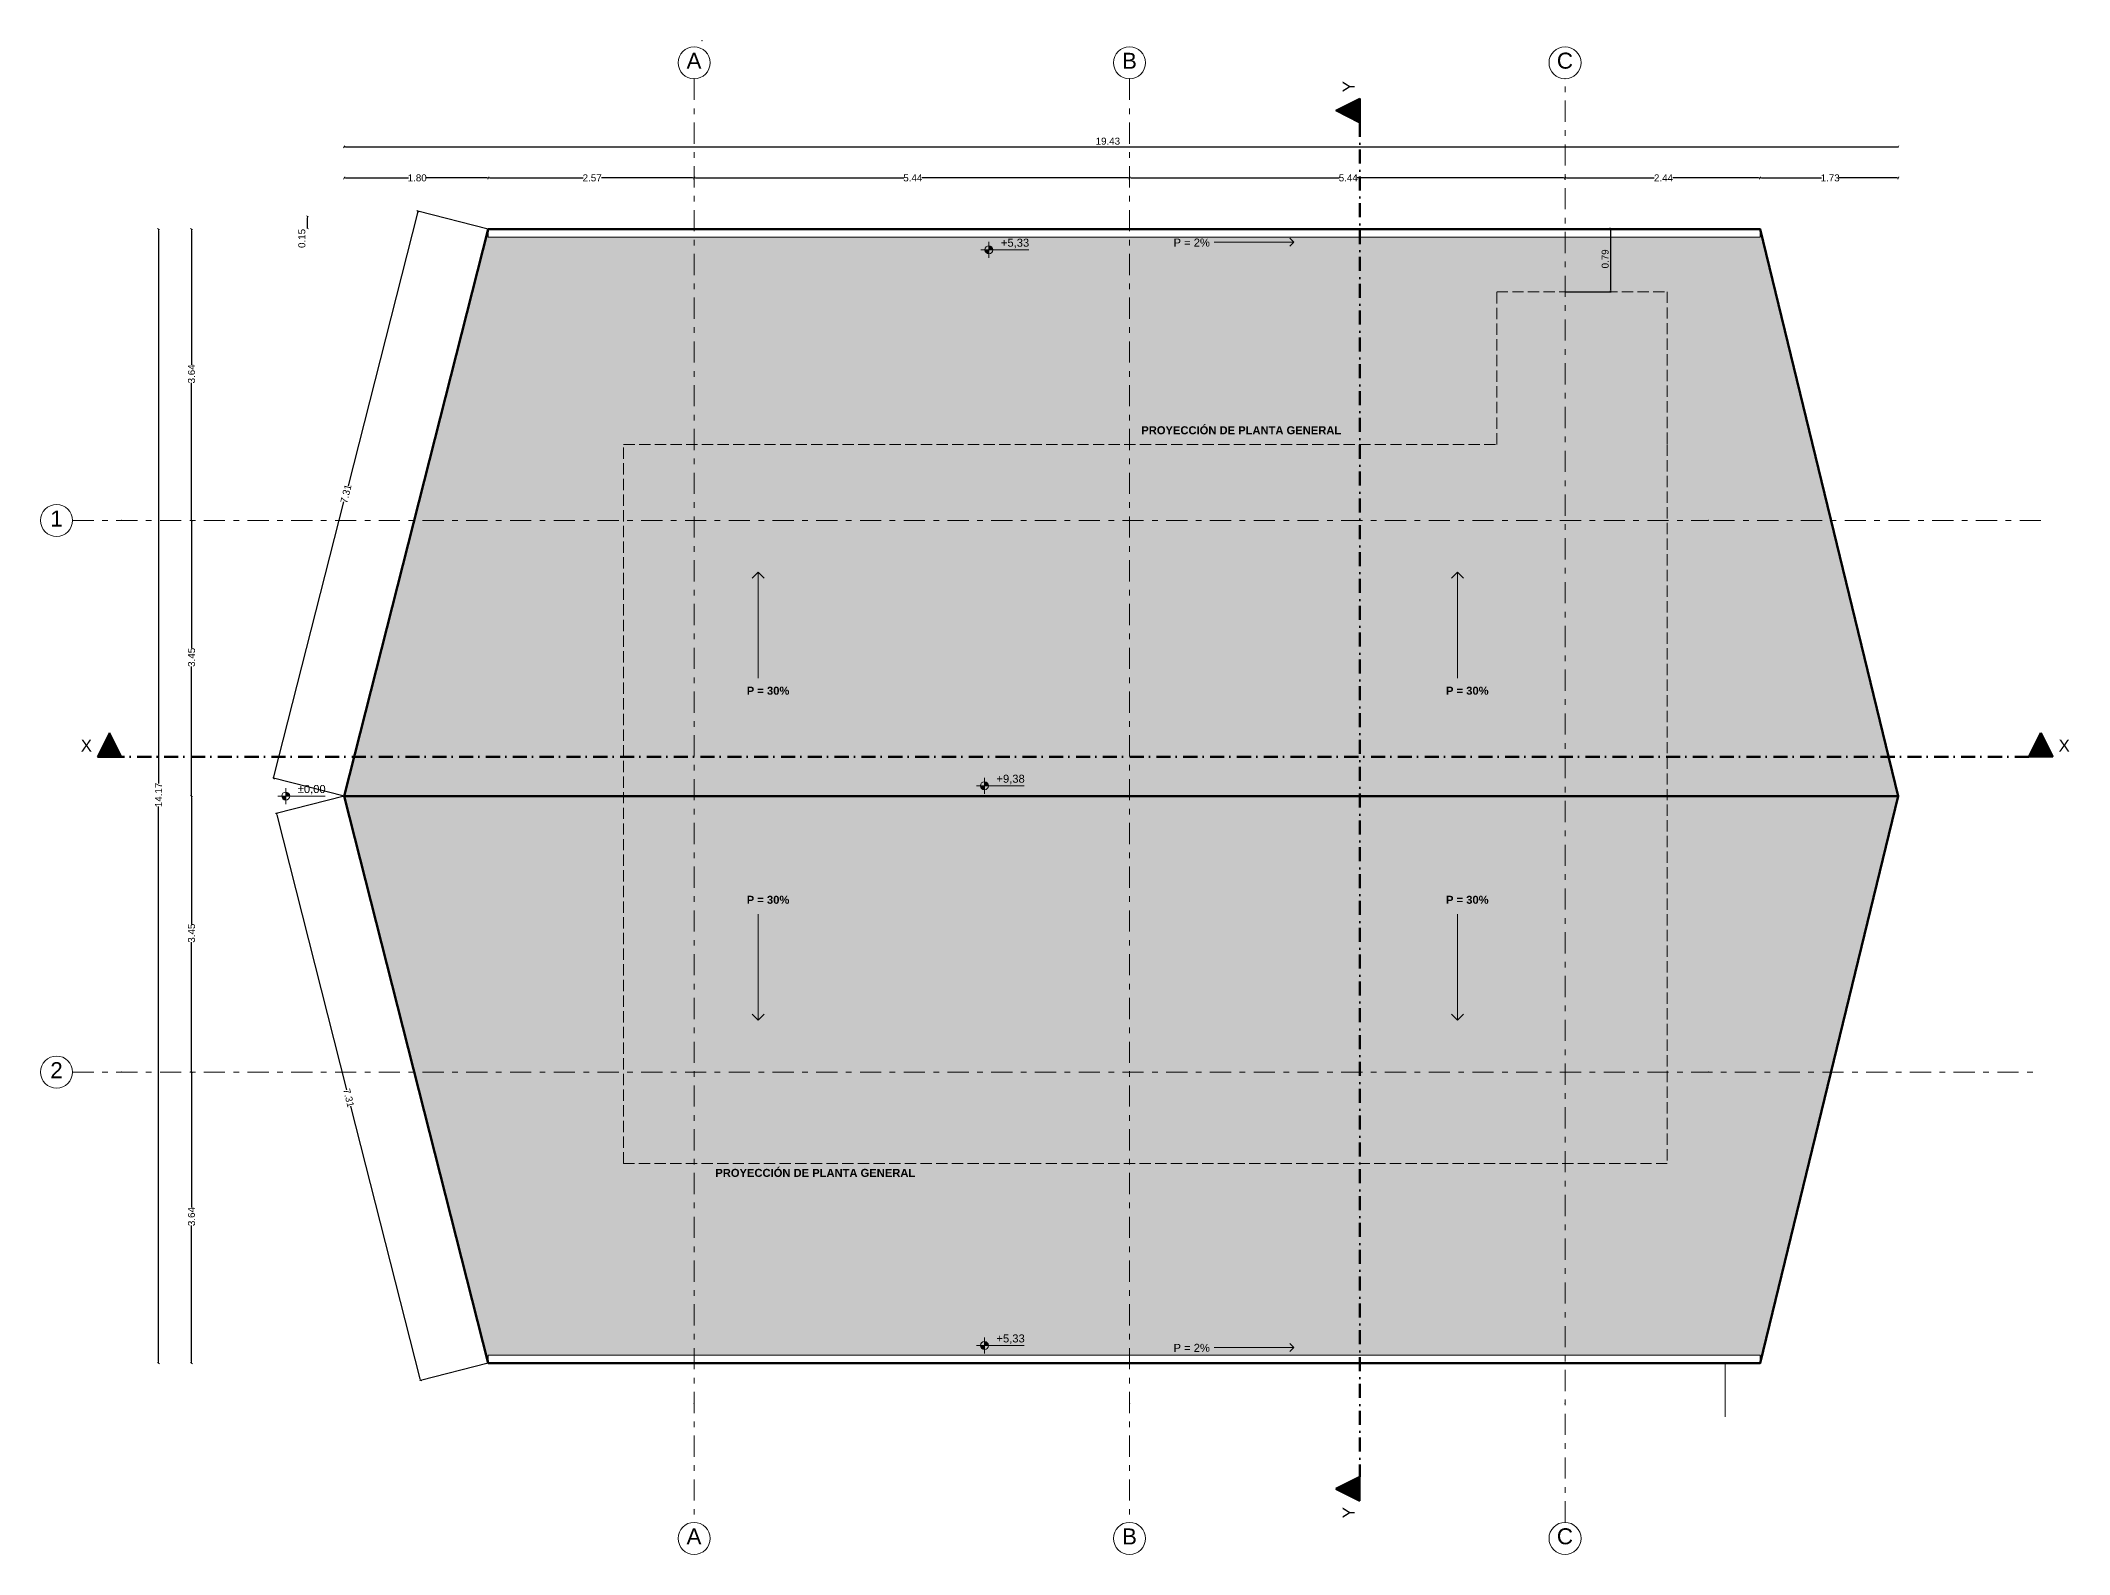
# Model space of a CAD drawing. Header units: millimetres. Extents: x -71878 to 121433, y -67383 to 83273.
# Drawn here: x -63644 to -38284, y -13074 to 5838 of the extents above; entities that cross this region are included whole.
import ezdxf

# ---------------------------------------------------------------- set-up
doc = ezdxf.new("R2010")
doc.units = ezdxf.units.MM
doc.header["$MEASUREMENT"] = 0
doc.set_wipeout_variables(frame=1)
for name, pattern in [('Dot & Dashed', [335.138881, 176.388884, -88.194442, 0, -70.555556]), ('Double Dashed', [546.805537, 264.583325, -105.833328, 70.555556, -105.833328]), ('Hidden Line', [195.611112, 141.111112, -54.5]), ('Wipeout_Contour', [1000, 0, -1000])]:
    doc.linetypes.add(name, pattern=pattern)
for name, color, linetype, lineweight in [('ACOTACIONES', 7, 'Continuous', 9), ('ACOTACIONES_Pluma_Nº__1', 7, 'Continuous', 0), ('ACOTACIONES_Pluma_Nº__21', 7, 'Continuous', 5), ('CORTES_Pluma_Nº__1', 7, 'Continuous', 0), ('CORTES_Pluma_Nº__101', 7, 'Continuous', 40), ('CORTES_Pluma_Nº__121', 7, 'Continuous', 50), ('EJES_Pluma_Nº__21', 7, 'Continuous', 5), ('Muros_Pluma_Nº__1', 7, 'Continuous', 0), ('Muros_Pluma_Nº__101', 7, 'Continuous', 40), ('SANITARIAS_Pluma_Nº__121', 7, 'Continuous', 50), ('SANITARIAS_Pluma_Nº__141', 7, 'Continuous', 60), ('Vigas_Pluma_Nº__1', 7, 'Continuous', 0), ('Vigas_Pluma_Nº__21', 7, 'Continuous', 5), ('Vigas_Pluma_Nº__61', 7, 'Continuous', 20)]:
    doc.layers.add(name, color=color, linetype=linetype, lineweight=lineweight)
for name, color, linetype in [('CORTES', 7, 'Continuous'), ('Muros', 7, 'Continuous'), ('Vigas', 7, 'Continuous')]:
    doc.layers.add(name, color=color, linetype=linetype)
doc.layers.add('Muros_Pluma_Nº__156', color=7, linetype='Continuous', lineweight=0, true_color=0xe8e8e8)
doc.styles.add('Estilo_Generado_1', font='swiss.ttf')
doc.styles.add('Estilo_Generado_2', font='Arial.ttf')
doc.styles.add('Estilo_Generado_3', font='swissb.ttf')
doc.styles.add('Estilo_Generado_4', font='swiss.ttf')
doc.dimstyles.new('Estilo_Generado__1', dxfattribs={"dimtxt": 87.5, "dimasz": 19, "dimexe": 0.18, "dimexo": 0, "dimgap": 0.09, "dimtad": 0, "dimlfac": 0.001, "dimzin": 0, "dimdsep": 46, "dimtxsty": 'Estilo_Generado_2', "dimblk": 'ARROWHEAD_2', "dimblk1": 'ARROWHEAD_2', "dimblk2": 'ARROWHEAD_2', "dimcen": 0.09, "dimse1": 1, "dimse2": 1, "dimclrd": 7, "dimclre": 7, "dimclrt": 7, "dimadec": 0, "dimazin": 0, "dimtfac": 1, "dimtmove": 0, "dimatfit": 3, "dimfxl": 1, "dimtolj": 1, "dimtzin": 0, "dimarcsym": 0})
doc.dimstyles.new('Estilo_Generado__2', dxfattribs={"dimtxt": 87.5, "dimasz": 19, "dimexe": 0.18, "dimexo": 0, "dimgap": 0.09, "dimtad": 0, "dimlfac": 0.001, "dimzin": 0, "dimdsep": 46, "dimtxsty": 'Estilo_Generado_2', "dimblk": 'ARROWHEAD_2', "dimblk1": 'ARROWHEAD_2', "dimblk2": 'ARROWHEAD_2', "dimcen": 0.09, "dimse1": 1, "dimse2": 1, "dimclrd": 7, "dimclre": 7, "dimclrt": 7, "dimadec": 0, "dimazin": 0, "dimtfac": 1, "dimtmove": 0, "dimatfit": 3, "dimfxl": 1, "dimtolj": 1, "dimtzin": 0, "dimarcsym": 0})
doc.dimstyles.new('Estilo_Generado__3', dxfattribs={"dimtxt": 87.5, "dimasz": 19, "dimexe": 0.18, "dimexo": 0, "dimgap": 0.09, "dimtad": 0, "dimlfac": 0.001, "dimzin": 0, "dimdsep": 46, "dimtxsty": 'Estilo_Generado_2', "dimblk": 'ARROWHEAD_2', "dimblk1": 'ARROWHEAD_2', "dimblk2": 'ARROWHEAD_2', "dimcen": 0.09, "dimclrd": 7, "dimclre": 7, "dimclrt": 7, "dimadec": 0, "dimazin": 0, "dimtfac": 1, "dimtdec": 4, "dimtmove": 2, "dimatfit": 3, "dimfxl": 1, "dimtolj": 1, "dimtzin": 0, "dimarcsym": 0})
doc.dimstyles.new('Estilo_Generado__4', dxfattribs={"dimtxt": 87.5, "dimasz": 19, "dimexe": 0.18, "dimexo": 0, "dimgap": 0.09, "dimtad": 0, "dimtih": 1, "dimtoh": 1, "dimlfac": 0.001, "dimzin": 0, "dimdsep": 46, "dimtxsty": 'Estilo_Generado_2', "dimblk": 'ARROWHEAD_2', "dimblk1": 'ARROWHEAD_2', "dimblk2": 'ARROWHEAD_2', "dimcen": 0.09, "dimclrd": 7, "dimclre": 7, "dimclrt": 7, "dimadec": 0, "dimazin": 0, "dimtfac": 1, "dimtdec": 4, "dimtmove": 2, "dimatfit": 3, "dimfxl": 1, "dimtolj": 1, "dimtzin": 0, "dimarcsym": 0})
doc.dimstyles.new('Estilo_Generado__5', dxfattribs={"dimtxt": 87.5, "dimasz": 19, "dimexe": 0.18, "dimexo": 0, "dimgap": 0.09, "dimtad": 0, "dimlfac": 0.001, "dimzin": 0, "dimdsep": 46, "dimtxsty": 'Estilo_Generado_2', "dimblk": 'ARROWHEAD_2', "dimblk1": 'ARROWHEAD_2', "dimblk2": 'ARROWHEAD_2', "dimcen": 0.09, "dimclrd": 7, "dimclre": 7, "dimclrt": 7, "dimadec": 0, "dimazin": 0, "dimtfac": 1, "dimtdec": 4, "dimtmove": 0, "dimatfit": 3, "dimfxl": 1, "dimtolj": 1, "dimtzin": 0, "dimarcsym": 0})

# ---------------------------------------------------------------- blocks, each defined once
blk = doc.blocks.new('Línea_1_3', base_point=(9935, 48987))
at = {"layer": 'Vigas_Pluma_Nº__1', "linetype": 'Continuous'}
for q in [(9860, 49062), (10010, 49062)]:
    blk.add_line((9935, 48987), q, dxfattribs=at)
at = {"layer": 'Vigas_Pluma_Nº__21', "linetype": 'Continuous'}
blk.add_line((9935, 48987), (9935, 50312), dxfattribs=at)
blk = doc.blocks.new('Línea_2_3', base_point=(18676, 48987))
at = {"layer": 'Vigas_Pluma_Nº__1', "linetype": 'Continuous'}
for q in [(18601, 49062), (18751, 49062)]:
    blk.add_line((18676, 48987), q, dxfattribs=at)
at = {"layer": 'Vigas_Pluma_Nº__21', "linetype": 'Continuous'}
blk.add_line((18676, 48987), (18676, 50312), dxfattribs=at)
blk = doc.blocks.new('Línea_3_3', base_point=(9935, 54585))
at = {"layer": 'Vigas_Pluma_Nº__1', "linetype": 'Continuous'}
for q in [(9860, 54510), (10010, 54510)]:
    blk.add_line((9935, 54585), q, dxfattribs=at)
at = {"layer": 'Vigas_Pluma_Nº__21', "linetype": 'Continuous'}
blk.add_line((9935, 54585), (9935, 53260), dxfattribs=at)
blk = doc.blocks.new('Línea_4_3', base_point=(18676, 54585))
at = {"layer": 'Vigas_Pluma_Nº__1', "linetype": 'Continuous'}
for q in [(18601, 54510), (18751, 54510)]:
    blk.add_line((18676, 54585), q, dxfattribs=at)
at = {"layer": 'Vigas_Pluma_Nº__21', "linetype": 'Continuous'}
blk.add_line((18676, 54585), (18676, 53260), dxfattribs=at)
blk = doc.blocks.new('Línea_5_3', base_point=(16631, 58707))
at = {"layer": 'ACOTACIONES_Pluma_Nº__1', "linetype": 'Continuous'}
for q in [(16581, 58757), (16581, 58657)]:
    blk.add_line((16631, 58707), q, dxfattribs=at)
at = {"layer": 'ACOTACIONES_Pluma_Nº__21', "linetype": 'Continuous'}
blk.add_line((16631, 58707), (15634, 58707), dxfattribs=at)
blk = doc.blocks.new('Línea_6_3', base_point=(16631, 44899))
at = {"layer": 'ACOTACIONES_Pluma_Nº__1', "linetype": 'Continuous'}
for q in [(16581, 44949), (16581, 44849)]:
    blk.add_line((16631, 44899), q, dxfattribs=at)
at = {"layer": 'ACOTACIONES_Pluma_Nº__21', "linetype": 'Continuous'}
blk.add_line((16631, 44899), (15634, 44899), dxfattribs=at)
blk = doc.blocks.new('ARROWHEAD_2')
at = {"color": 0, "linetype": 'Continuous', "lineweight": 0}
for p, q in [((0, 0), (-1, 0)), ((-0.4, -0.7), (0.4, 0.7))]:
    blk.add_line(p, q, dxfattribs=at)
blk = doc.blocks.new('*D536')
at = {"layer": 'ACOTACIONES', "color": 7, "linetype": 'Continuous', "lineweight": -2, "transparency": 16777216}
for p, q in [((-59831, 4122), (-59046, 4122)), ((-58066, 4122), (-58827, 4122))]:
    blk.add_line(p, q, dxfattribs=at)
at = {"layer": 'Defpoints', "color": 0, "linetype": 'Continuous', "transparency": 16777216}
for p in [(-59850, 4122), (-58047, 4122), (-58047, 4122)]:
    blk.add_point(p, dxfattribs=at)
at = {"layer": 'ACOTACIONES', "color": 7, "linetype": 'Continuous', "lineweight": -2, "transparency": 16777216, "xscale": 19, "yscale": 19, "zscale": 19, "rotation": 180}
blk.add_blockref('ARROWHEAD_2', (-59850, 4122), dxfattribs=at)
at = {"layer": 'ACOTACIONES', "color": 7, "linetype": 'Continuous', "lineweight": -2, "transparency": 16777216, "xscale": 19, "yscale": 19, "zscale": 19}
blk.add_blockref('ARROWHEAD_2', (-58047, 4122), dxfattribs=at)
at = {"layer": 'ACOTACIONES', "color": 7, "linetype": 'Continuous', "transparency": 16777216, "insert": (-58936, 4122), "char_height": 87.5, "attachment_point": 5, "style": 'Estilo_Generado_2'}
blk.add_mtext('\\A1;1.80', dxfattribs=at)
blk = doc.blocks.new('*D537')
at = {"layer": 'ACOTACIONES', "color": 7, "linetype": 'Continuous', "lineweight": -2, "transparency": 16777216}
for p, q in [((-58028, 4122), (-56863, 4122)), ((-55494, 4122), (-56634, 4122))]:
    blk.add_line(p, q, dxfattribs=at)
at = {"layer": 'Defpoints', "color": 0, "linetype": 'Continuous', "transparency": 16777216}
for p in [(-58047, 4122), (-55475, 4122), (-55475, 4122)]:
    blk.add_point(p, dxfattribs=at)
at = {"layer": 'ACOTACIONES', "color": 7, "linetype": 'Continuous', "lineweight": -2, "transparency": 16777216, "xscale": 19, "yscale": 19, "zscale": 19, "rotation": 180}
blk.add_blockref('ARROWHEAD_2', (-58047, 4122), dxfattribs=at)
at = {"layer": 'ACOTACIONES', "color": 7, "linetype": 'Continuous', "lineweight": -2, "transparency": 16777216, "xscale": 19, "yscale": 19, "zscale": 19}
blk.add_blockref('ARROWHEAD_2', (-55475, 4122), dxfattribs=at)
at = {"layer": 'ACOTACIONES', "color": 7, "linetype": 'Continuous', "transparency": 16777216, "insert": (-56749, 4122), "char_height": 87.5, "attachment_point": 5, "style": 'Estilo_Generado_2'}
blk.add_mtext('\\A1;2.57', dxfattribs=at)
blk = doc.blocks.new('*D538')
at = {"layer": 'ACOTACIONES', "color": 7, "linetype": 'Continuous', "lineweight": -2, "transparency": 16777216}
for p, q in [((-55456, 4122), (-52854, 4122)), ((-50051, 4122), (-52628, 4122))]:
    blk.add_line(p, q, dxfattribs=at)
at = {"layer": 'Defpoints', "color": 0, "linetype": 'Continuous', "transparency": 16777216}
for p in [(-55475, 4122), (-50032, 4122), (-50032, 4122)]:
    blk.add_point(p, dxfattribs=at)
at = {"layer": 'ACOTACIONES', "color": 7, "linetype": 'Continuous', "lineweight": -2, "transparency": 16777216, "xscale": 19, "yscale": 19, "zscale": 19, "rotation": 180}
blk.add_blockref('ARROWHEAD_2', (-55475, 4122), dxfattribs=at)
at = {"layer": 'ACOTACIONES', "color": 7, "linetype": 'Continuous', "lineweight": -2, "transparency": 16777216, "xscale": 19, "yscale": 19, "zscale": 19}
blk.add_blockref('ARROWHEAD_2', (-50032, 4122), dxfattribs=at)
at = {"layer": 'ACOTACIONES', "color": 7, "linetype": 'Continuous', "transparency": 16777216, "insert": (-52741, 4122), "char_height": 87.5, "attachment_point": 5, "style": 'Estilo_Generado_2'}
blk.add_mtext('\\A1;5.44', dxfattribs=at)
blk = doc.blocks.new('*D539')
at = {"layer": 'ACOTACIONES', "color": 7, "linetype": 'Continuous', "lineweight": -2, "transparency": 16777216}
for p, q in [((-50013, 4122), (-47411, 4122)), ((-44608, 4122), (-47185, 4122))]:
    blk.add_line(p, q, dxfattribs=at)
at = {"layer": 'Defpoints', "color": 0, "linetype": 'Continuous', "transparency": 16777216}
for p in [(-50032, 4122), (-44589, 4122), (-44589, 4122)]:
    blk.add_point(p, dxfattribs=at)
at = {"layer": 'ACOTACIONES', "color": 7, "linetype": 'Continuous', "lineweight": -2, "transparency": 16777216, "xscale": 19, "yscale": 19, "zscale": 19, "rotation": 180}
blk.add_blockref('ARROWHEAD_2', (-50032, 4122), dxfattribs=at)
at = {"layer": 'ACOTACIONES', "color": 7, "linetype": 'Continuous', "lineweight": -2, "transparency": 16777216, "xscale": 19, "yscale": 19, "zscale": 19}
blk.add_blockref('ARROWHEAD_2', (-44589, 4122), dxfattribs=at)
at = {"layer": 'ACOTACIONES', "color": 7, "linetype": 'Continuous', "transparency": 16777216, "insert": (-47298, 4122), "char_height": 87.5, "attachment_point": 5, "style": 'Estilo_Generado_2'}
blk.add_mtext('\\A1;5.44', dxfattribs=at)
blk = doc.blocks.new('*D540')
at = {"layer": 'ACOTACIONES', "color": 7, "linetype": 'Continuous', "lineweight": -2, "transparency": 16777216}
for p, q in [((-44570, 4122), (-43473, 4122)), ((-42170, 4122), (-43243, 4122))]:
    blk.add_line(p, q, dxfattribs=at)
at = {"layer": 'Defpoints', "color": 0, "linetype": 'Continuous', "transparency": 16777216}
for p in [(-44589, 4122), (-42151, 4122), (-42151, 4122)]:
    blk.add_point(p, dxfattribs=at)
at = {"layer": 'ACOTACIONES', "color": 7, "linetype": 'Continuous', "lineweight": -2, "transparency": 16777216, "xscale": 19, "yscale": 19, "zscale": 19, "rotation": 180}
blk.add_blockref('ARROWHEAD_2', (-44589, 4122), dxfattribs=at)
at = {"layer": 'ACOTACIONES', "color": 7, "linetype": 'Continuous', "lineweight": -2, "transparency": 16777216, "xscale": 19, "yscale": 19, "zscale": 19}
blk.add_blockref('ARROWHEAD_2', (-42151, 4122), dxfattribs=at)
at = {"layer": 'ACOTACIONES', "color": 7, "linetype": 'Continuous', "transparency": 16777216, "insert": (-43358, 4122), "char_height": 87.5, "attachment_point": 5, "style": 'Estilo_Generado_2'}
blk.add_mtext('\\A1;2.44', dxfattribs=at)
blk = doc.blocks.new('*D541')
at = {"layer": 'ACOTACIONES', "color": 7, "linetype": 'Continuous', "lineweight": -2, "transparency": 16777216}
for p, q in [((-42132, 4122), (-41384, 4122)), ((-40442, 4122), (-41165, 4122))]:
    blk.add_line(p, q, dxfattribs=at)
at = {"layer": 'Defpoints', "color": 0, "linetype": 'Continuous', "transparency": 16777216}
for p in [(-42151, 4122), (-40423, 4122), (-40423, 4122)]:
    blk.add_point(p, dxfattribs=at)
at = {"layer": 'ACOTACIONES', "color": 7, "linetype": 'Continuous', "lineweight": -2, "transparency": 16777216, "xscale": 19, "yscale": 19, "zscale": 19, "rotation": 180}
blk.add_blockref('ARROWHEAD_2', (-42151, 4122), dxfattribs=at)
at = {"layer": 'ACOTACIONES', "color": 7, "linetype": 'Continuous', "lineweight": -2, "transparency": 16777216, "xscale": 19, "yscale": 19, "zscale": 19}
blk.add_blockref('ARROWHEAD_2', (-40423, 4122), dxfattribs=at)
at = {"layer": 'ACOTACIONES', "color": 7, "linetype": 'Continuous', "transparency": 16777216, "insert": (-41275, 4122), "char_height": 87.5, "attachment_point": 5, "style": 'Estilo_Generado_2'}
blk.add_mtext('\\A1;1.73', dxfattribs=at)
blk = doc.blocks.new('*D542')
at = {"layer": 'ACOTACIONES', "color": 7, "linetype": 'Continuous', "lineweight": -2, "transparency": 16777216}
for p, q in [((-61757, -7068), (-61757, -8741)), ((-61757, -10666), (-61757, -8967))]:
    blk.add_line(p, q, dxfattribs=at)
at = {"layer": 'Defpoints', "color": 0, "linetype": 'Continuous', "transparency": 16777216}
for p in [(-61757, -7049), (-61159, -7049), (-61159, -10685)]:
    blk.add_point(p, dxfattribs=at)
at = {"layer": 'ACOTACIONES', "color": 7, "linetype": 'Continuous', "lineweight": -2, "transparency": 16777216, "xscale": 19, "yscale": 19, "zscale": 19}
for p, rotation in [((-61757, -7049), 90), ((-61757, -10685), 270)]:
    blk.add_blockref('ARROWHEAD_2', p, dxfattribs=dict(at, rotation=rotation))
at = {"layer": 'ACOTACIONES', "color": 7, "linetype": 'Continuous', "transparency": 16777216, "insert": (-61757, -8854), "char_height": 87.5, "attachment_point": 5, "rotation": 90, "style": 'Estilo_Generado_2'}
blk.add_mtext('\\A1;3.64', dxfattribs=at)
blk = doc.blocks.new('*D543')
at = {"layer": 'ACOTACIONES', "color": 7, "linetype": 'Continuous', "lineweight": -2, "transparency": 16777216}
for p, q in [((-61757, -3621), (-61757, -5200)), ((-61757, -7030), (-61757, -5426))]:
    blk.add_line(p, q, dxfattribs=at)
at = {"layer": 'Defpoints', "color": 0, "linetype": 'Continuous', "transparency": 16777216}
for p in [(-61757, -3602), (-59850, -3602), (-61159, -7049)]:
    blk.add_point(p, dxfattribs=at)
at = {"layer": 'ACOTACIONES', "color": 7, "linetype": 'Continuous', "lineweight": -2, "transparency": 16777216, "xscale": 19, "yscale": 19, "zscale": 19}
for p, rotation in [((-61757, -3602), 90), ((-61757, -7049), 270)]:
    blk.add_blockref('ARROWHEAD_2', p, dxfattribs=dict(at, rotation=rotation))
at = {"layer": 'ACOTACIONES', "color": 7, "linetype": 'Continuous', "transparency": 16777216, "insert": (-61757, -5313), "char_height": 87.5, "attachment_point": 5, "rotation": 90, "style": 'Estilo_Generado_2'}
blk.add_mtext('\\A1;3.45', dxfattribs=at)
blk = doc.blocks.new('*D544')
at = {"layer": 'ACOTACIONES', "color": 7, "linetype": 'Continuous', "lineweight": -2, "transparency": 16777216}
for p, q in [((-61757, -176), (-61757, -1754)), ((-61757, -3583), (-61757, -1980))]:
    blk.add_line(p, q, dxfattribs=at)
at = {"layer": 'Defpoints', "color": 0, "linetype": 'Continuous', "transparency": 16777216}
for p in [(-61757, -157), (-61159, -157), (-59850, -3602)]:
    blk.add_point(p, dxfattribs=at)
at = {"layer": 'ACOTACIONES', "color": 7, "linetype": 'Continuous', "lineweight": -2, "transparency": 16777216, "xscale": 19, "yscale": 19, "zscale": 19}
for p, rotation in [((-61757, -157), 90), ((-61757, -3602), 270)]:
    blk.add_blockref('ARROWHEAD_2', p, dxfattribs=dict(at, rotation=rotation))
at = {"layer": 'ACOTACIONES', "color": 7, "linetype": 'Continuous', "transparency": 16777216, "insert": (-61757, -1867), "char_height": 87.5, "attachment_point": 5, "rotation": 90, "style": 'Estilo_Generado_2'}
blk.add_mtext('\\A1;3.45', dxfattribs=at)
blk = doc.blocks.new('*D545')
at = {"layer": 'ACOTACIONES', "color": 7, "linetype": 'Continuous', "lineweight": -2, "transparency": 16777216}
for p, q in [((-61757, 3462), (-61757, 1787)), ((-61757, -138), (-61757, 1561))]:
    blk.add_line(p, q, dxfattribs=at)
at = {"layer": 'Defpoints', "color": 0, "linetype": 'Continuous', "transparency": 16777216}
for p in [(-61757, 3481), (-58047, 3481), (-61159, -157)]:
    blk.add_point(p, dxfattribs=at)
at = {"layer": 'ACOTACIONES', "color": 7, "linetype": 'Continuous', "lineweight": -2, "transparency": 16777216, "xscale": 19, "yscale": 19, "zscale": 19}
for p, rotation in [((-61757, 3481), 90), ((-61757, -157), 270)]:
    blk.add_blockref('ARROWHEAD_2', p, dxfattribs=dict(at, rotation=rotation))
at = {"layer": 'ACOTACIONES', "color": 7, "linetype": 'Continuous', "transparency": 16777216, "insert": (-61757, 1674), "char_height": 87.5, "attachment_point": 5, "rotation": 90, "style": 'Estilo_Generado_2'}
blk.add_mtext('\\A1;3.64', dxfattribs=at)
blk = doc.blocks.new('*D546')
at = {"layer": 'ACOTACIONES', "color": 7, "linetype": 'Continuous', "lineweight": -2, "transparency": 16777216}
for p, q in [((-62170, 3462), (-62170, -3443)), ((-62170, -10666), (-62170, -3730))]:
    blk.add_line(p, q, dxfattribs=at)
at = {"layer": 'Defpoints', "color": 0, "linetype": 'Continuous', "transparency": 16777216}
for p in [(-62170, 3481), (-58047, 3481), (-59356, -10685)]:
    blk.add_point(p, dxfattribs=at)
at = {"layer": 'ACOTACIONES', "color": 7, "linetype": 'Continuous', "lineweight": -2, "transparency": 16777216, "xscale": 19, "yscale": 19, "zscale": 19}
for p, rotation in [((-62170, 3481), 90), ((-62170, -10685), 270)]:
    blk.add_blockref('ARROWHEAD_2', p, dxfattribs=dict(at, rotation=rotation))
at = {"layer": 'ACOTACIONES', "color": 7, "linetype": 'Continuous', "transparency": 16777216, "insert": (-62170, -3586), "char_height": 87.5, "attachment_point": 5, "rotation": 90, "style": 'Estilo_Generado_2'}
blk.add_mtext('\\A1;14.17', dxfattribs=at)
blk = doc.blocks.new('*D547')
at = {"layer": 'ACOTACIONES', "color": 7, "linetype": 'Continuous', "lineweight": -2, "transparency": 16777216}
for p, q in [((-59850, 4511), (-59850, 4511)), ((-59831, 4511), (-40442, 4511)), ((-40423, 4511), (-40423, 4511))]:
    blk.add_line(p, q, dxfattribs=at)
at = {"layer": 'Defpoints', "color": 0, "linetype": 'Continuous', "transparency": 16777216}
for p in [(-59850, 4511), (-40423, 4511), (-40423, 4511)]:
    blk.add_point(p, dxfattribs=at)
at = {"layer": 'ACOTACIONES', "color": 7, "linetype": 'Continuous', "lineweight": -2, "transparency": 16777216, "xscale": 19, "yscale": 19, "zscale": 19, "rotation": 180}
blk.add_blockref('ARROWHEAD_2', (-59850, 4511), dxfattribs=at)
at = {"layer": 'ACOTACIONES', "color": 7, "linetype": 'Continuous', "lineweight": -2, "transparency": 16777216, "xscale": 19, "yscale": 19, "zscale": 19}
blk.add_blockref('ARROWHEAD_2', (-40423, 4511), dxfattribs=at)
at = {"layer": 'ACOTACIONES', "color": 7, "linetype": 'Continuous', "transparency": 16777216, "insert": (-50303, 4581), "char_height": 87.5, "attachment_point": 5, "style": 'Estilo_Generado_2'}
blk.add_mtext('\\A1;19.43', dxfattribs=at)
blk = doc.blocks.new('*D548')
at = {"layer": 'ACOTACIONES', "color": 7, "linetype": 'Continuous', "lineweight": -2, "transparency": 16777216}
for p, q in [((-60308, 3642), (-60309, 3642)), ((-60308, 3511), (-60308, 3623)), ((-60308, 3492), (-60309, 3492))]:
    blk.add_line(p, q, dxfattribs=at)
at = {"layer": 'Defpoints', "color": 0, "linetype": 'Continuous', "transparency": 16777216}
for p in [(-60308, 3642), (-60308, 3642), (-60308, 3492)]:
    blk.add_point(p, dxfattribs=at)
at = {"layer": 'ACOTACIONES', "color": 7, "linetype": 'Continuous', "lineweight": -2, "transparency": 16777216, "xscale": 19, "yscale": 19, "zscale": 19}
for p, rotation in [((-60308, 3642), 90), ((-60308, 3492), 270)]:
    blk.add_blockref('ARROWHEAD_2', p, dxfattribs=dict(at, rotation=rotation))
at = {"layer": 'ACOTACIONES', "color": 7, "linetype": 'Continuous', "transparency": 16777216, "insert": (-60378, 3366), "char_height": 87.5, "attachment_point": 5, "rotation": 90, "style": 'Estilo_Generado_2'}
blk.add_mtext('\\A1;0.15', dxfattribs=at)
blk = doc.blocks.new('*D549')
at = {"layer": 'ACOTACIONES', "color": 7, "linetype": 'Continuous', "lineweight": -2, "transparency": 16777216}
for p, q in [((-44589, 3492), (-44017, 3492)), ((-44017, 2720), (-44017, 3473)), ((-44589, 2701), (-44017, 2701))]:
    blk.add_line(p, q, dxfattribs=at)
at = {"layer": 'Defpoints', "color": 0, "linetype": 'Continuous', "transparency": 16777216}
for p in [(-44589, 3492), (-44017, 3492), (-44589, 2701)]:
    blk.add_point(p, dxfattribs=at)
at = {"layer": 'ACOTACIONES', "color": 7, "linetype": 'Continuous', "lineweight": -2, "transparency": 16777216, "xscale": 19, "yscale": 19, "zscale": 19}
for p, rotation in [((-44017, 3492), 90), ((-44017, 2701), 270)]:
    blk.add_blockref('ARROWHEAD_2', p, dxfattribs=dict(at, rotation=rotation))
at = {"layer": 'ACOTACIONES', "color": 7, "linetype": 'Continuous', "transparency": 16777216, "insert": (-44087, 3111), "char_height": 87.5, "attachment_point": 5, "rotation": 90, "style": 'Estilo_Generado_2'}
blk.add_mtext('\\A1;0.79', dxfattribs=at)
blk = doc.blocks.new('*D550')
at = {"layer": 'ACOTACIONES', "color": 7, "linetype": 'Continuous', "lineweight": -2, "transparency": 16777216}
for p, q in [((-58933, 3687), (-59800, 277)), ((-58047, 3481), (-58928, 3705)), ((-60726, -3359), (-59852, 74)), ((-59850, -3602), (-60731, -3378))]:
    blk.add_line(p, q, dxfattribs=at)
at = {"layer": 'Defpoints', "color": 0, "linetype": 'Continuous', "transparency": 16777216}
for p in [(-58928, 3705), (-58047, 3481), (-59850, -3602)]:
    blk.add_point(p, dxfattribs=at)
at = {"layer": 'ACOTACIONES', "color": 7, "linetype": 'Continuous', "lineweight": -2, "transparency": 16777216, "xscale": 19, "yscale": 19, "zscale": 19}
for p, rotation in [((-58928, 3705), 75.72041712812532), ((-60731, -3378), 255.7204171281253)]:
    blk.add_blockref('ARROWHEAD_2', p, dxfattribs=dict(at, rotation=rotation))
at = {"layer": 'ACOTACIONES', "color": 7, "linetype": 'Continuous', "transparency": 16777216, "insert": (-59826, 176), "char_height": 87.5, "attachment_point": 5, "rotation": 75.7204, "style": 'Estilo_Generado_2'}
blk.add_mtext('\\A1;7.31', dxfattribs=at)
blk = doc.blocks.new('*D551')
at = {"layer": 'ACOTACIONES', "color": 7, "linetype": 'Continuous', "lineweight": -2, "transparency": 16777216}
for p, q in [((-59850, -3602), (-60697, -3818)), ((-60692, -3836), (-59818, -7269)), ((-58899, -10882), (-59766, -7473)), ((-58047, -10685), (-58894, -10900))]:
    blk.add_line(p, q, dxfattribs=at)
at = {"layer": 'Defpoints', "color": 0, "linetype": 'Continuous', "transparency": 16777216}
for p in [(-59850, -3602), (-60697, -3818), (-58047, -10685)]:
    blk.add_point(p, dxfattribs=at)
at = {"layer": 'ACOTACIONES', "color": 7, "linetype": 'Continuous', "lineweight": -2, "transparency": 16777216, "xscale": 19, "yscale": 19, "zscale": 19}
for p, rotation in [((-60697, -3818), 104.2795828718747), ((-58894, -10900), 284.2795828718747)]:
    blk.add_blockref('ARROWHEAD_2', p, dxfattribs=dict(at, rotation=rotation))
at = {"layer": 'ACOTACIONES', "color": 7, "linetype": 'Continuous', "transparency": 16777216, "insert": (-59792, -7371), "char_height": 87.5, "attachment_point": 5, "rotation": 284.2796, "style": 'Estilo_Generado_2'}
blk.add_mtext('\\A1;7.31', dxfattribs=at)
blk = doc.blocks.new('Cota de Nivel_1_3', base_point=(12763, 51916))
at = {"layer": 'ACOTACIONES_Pluma_Nº__1', "linetype": 'Continuous'}
for points in [[(12763, 51916), (12713, 51916), (12716, 51896), (12727, 51880), (12743, 51869), (12763, 51866)], [(12763, 51916), (12813, 51916), (12809, 51935), (12798, 51951), (12782, 51962), (12763, 51966)]]:
    blk.add_hatch(color=256, dxfattribs=at).paths.add_polyline_path(points)
for p, q in [((12763, 51816), (12763, 52016)), ((12663, 51916), (13260, 51916))]:
    blk.add_line(p, q, dxfattribs=at)
blk.add_circle((12763, 51916), 50, dxfattribs=at)
at = {"layer": 'ACOTACIONES_Pluma_Nº__1', "insert": (12913, 51936), "char_height": 100, "attachment_point": 7, "style": 'Estilo_Generado_2'}
blk.add_mtext('\\A1;{\\fArial|b0|i0|c0|p34;+9,38}', dxfattribs=at)
blk = doc.blocks.new('Cota de Nivel_2_3', base_point=(4029, 51787))
at = {"layer": 'ACOTACIONES_Pluma_Nº__1', "linetype": 'Continuous'}
for points in [[(4029, 51787), (3979, 51787), (3983, 51768), (3994, 51752), (4010, 51741), (4029, 51737)], [(4029, 51787), (4079, 51787), (4075, 51807), (4064, 51823), (4048, 51834), (4029, 51837)]]:
    blk.add_hatch(color=256, dxfattribs=at).paths.add_polyline_path(points)
for p, q in [((3929, 51787), (4521, 51787)), ((4029, 51687), (4029, 51887))]:
    blk.add_line(p, q, dxfattribs=at)
blk.add_circle((4029, 51787), 50, dxfattribs=at)
at = {"layer": 'ACOTACIONES_Pluma_Nº__1', "insert": (4179, 51807), "char_height": 100, "attachment_point": 7, "style": 'Estilo_Generado_2'}
blk.add_mtext('\\A1;{\\fArial|b0|i0|c0|p34;±0,00}', dxfattribs=at)
blk = doc.blocks.new('Cota de Nivel_3_3', base_point=(12763, 44923))
at = {"layer": 'ACOTACIONES_Pluma_Nº__1', "linetype": 'Continuous'}
for points in [[(12763, 44923), (12713, 44923), (12716, 44904), (12727, 44888), (12743, 44877), (12763, 44873)], [(12763, 44923), (12813, 44923), (12809, 44942), (12798, 44959), (12782, 44969), (12763, 44973)]]:
    blk.add_hatch(color=256, dxfattribs=at).paths.add_polyline_path(points)
for p, q in [((12663, 44923), (13260, 44923)), ((12763, 44823), (12763, 45023))]:
    blk.add_line(p, q, dxfattribs=at)
blk.add_circle((12763, 44923), 50, dxfattribs=at)
at = {"layer": 'ACOTACIONES_Pluma_Nº__1', "insert": (12913, 44943), "char_height": 100, "attachment_point": 7, "style": 'Estilo_Generado_2'}
blk.add_mtext('\\A1;{\\fArial|b0|i0|c0|p34;+5,33}', dxfattribs=at)
blk = doc.blocks.new('Cota de Nivel_4_3', base_point=(12818, 58612))
at = {"layer": 'ACOTACIONES_Pluma_Nº__1', "linetype": 'Continuous'}
for points in [[(12818, 58612), (12768, 58612), (12772, 58593), (12783, 58577), (12799, 58566), (12818, 58562)], [(12818, 58612), (12868, 58612), (12865, 58632), (12854, 58648), (12838, 58659), (12818, 58662)]]:
    blk.add_hatch(color=256, dxfattribs=at).paths.add_polyline_path(points)
for p, q in [((12718, 58612), (13315, 58612)), ((12818, 58512), (12818, 58712))]:
    blk.add_line(p, q, dxfattribs=at)
blk.add_circle((12818, 58612), 50, dxfattribs=at)
at = {"layer": 'ACOTACIONES_Pluma_Nº__1', "insert": (12968, 58632), "char_height": 100, "attachment_point": 7, "style": 'Estilo_Generado_2'}
blk.add_mtext('\\A1;{\\fArial|b0|i0|c0|p34;+5,33}', dxfattribs=at)
blk = doc.blocks.new('Plano de Corte_1_3', base_point=(25967, 52279))
at = {"layer": 'CORTES', "linetype": 'Continuous', "lineweight": 0, "true_color": 0x000000}
for points in [[(1678, 52279), (1978, 52279), (1828, 52579)], [(26117, 52279), (25817, 52279), (25967, 52579)]]:
    blk.add_hatch(color=18, dxfattribs=at).paths.add_polyline_path(points)
at = {"layer": 'CORTES_Pluma_Nº__101', "linetype": 'Continuous'}
for p, q in [((1828, 52579), (1678, 52279)), ((1978, 52279), (1828, 52579)), ((25817, 52279), (25967, 52579)), ((25967, 52579), (26117, 52279)), ((1678, 52279), (1978, 52279)), ((26117, 52279), (25817, 52279))]:
    blk.add_line(p, q, dxfattribs=at)
at = {"layer": 'CORTES_Pluma_Nº__121', "linetype": 'Dot & Dashed'}
blk.add_line((25817, 52279), (1978, 52279), dxfattribs=at)
at = {"layer": 'CORTES_Pluma_Nº__1', "char_height": 150, "style": 'Estilo_Generado_4'}
for insert, attachment_point in [((1467, 52343), 7), ((26329, 52343), 9)]:
    blk.add_mtext('\\A1;{\\fSwis721 BT|b0|i0|c0|p34;X}', dxfattribs=dict(at, insert=insert, attachment_point=attachment_point))
blk = doc.blocks.new('Plano de Corte_2_3', base_point=(17455, 60350))
at = {"layer": 'CORTES', "linetype": 'Continuous', "lineweight": 0, "true_color": 0x000000}
for points in [[(17455, 60500), (17455, 60200), (17155, 60350)], [(17455, 42984), (17455, 43284), (17155, 43134)]]:
    blk.add_hatch(color=18, dxfattribs=at).paths.add_polyline_path(points)
at = {"layer": 'CORTES_Pluma_Nº__101', "linetype": 'Continuous'}
for p, q in [((17155, 60350), (17455, 60500)), ((17455, 60500), (17455, 60200)), ((17455, 60200), (17155, 60350)), ((17455, 43284), (17155, 43134)), ((17155, 43134), (17455, 42984)), ((17455, 42984), (17455, 43284))]:
    blk.add_line(p, q, dxfattribs=at)
at = {"layer": 'CORTES_Pluma_Nº__121', "linetype": 'Dot & Dashed'}
blk.add_line((17455, 60200), (17455, 43284), dxfattribs=at)
at = {"layer": 'CORTES_Pluma_Nº__1', "char_height": 150, "rotation": 90, "style": 'Estilo_Generado_4'}
for insert, attachment_point in [((17391, 60720), 9), ((17391, 42765), 7)]:
    blk.add_mtext('\\A1;{\\fSwis721 BT|b0|i0|c0|p34;Y}', dxfattribs=dict(at, insert=insert, attachment_point=attachment_point))

msp = doc.modelspace()

# ---------------------------------------------------------------- hatches: boundary and pattern name
at = {"layer": 'Muros_Pluma_Nº__156', "linetype": 'Continuous', "lineweight": 0, "true_color": 0xe8e8e8}
msp.add_hatch(color=254, dxfattribs=at).paths.add_polyline_path([(-58047.235, 3480.821), (-42151.466, 3480.821), (-40422.663, -3602.048), (-42151.466, -10684.917), (-58047.235, -10684.917), (-59849.948, -3602.048)])

# ---------------------------------------------------------------- linework, layer by layer
at = {"layer": 'EJES_Pluma_Nº__21', "linetype": 'Double Dashed'}
for p, q in [((-55475.012, 5360.998), (-55475.012, 5360.997)), ((-50031.991, 5360.998), (-50031.991, 5360.997)), ((-44588.97, 5360.998), (-44588.97, 5360.997)), ((-63243.583, -156.796), (-42796.801, -156.796)), ((-62631.722, -156.796), (-62631.721, -156.796)), ((-38641.144, -156.796), (-42796.801, -156.796)), ((-63243.583, -7048.539), (-38641.144, -7048.539)), ((-62631.722, -7048.539), (-62631.721, -7048.539)), ((-42796.801, -7048.539), (-42796.802, -7048.539)), ((-55475.012, -11188.329), (-55475.012, -11188.328)), ((-50031.991, -11188.329), (-50031.991, -11188.328)), ((-44588.97, -11188.329), (-44588.97, -11188.328))]:
    msp.add_line(p, q, dxfattribs=at)
at = {"layer": 'EJES_Pluma_Nº__21', "linetype": 'Continuous'}
for centre in [(-55475.012, 5560.997), (-50031.991, 5560.997), (-44588.97, 5560.997), (-63443.583, -156.796), (-63443.583, -7048.539), (-55475.012, -12874.278), (-50031.991, -12874.278), (-44588.97, -12874.278)]:
    msp.add_circle(centre, 200, dxfattribs=at)
at = {"layer": 'EJES_Pluma_Nº__21', "linetype": 'Double Dashed'}
for p in [(-55374.941, 5837.804), (-55374.941, 5837.804), (-55475.012, 5360.998), (-55475.012, 5360.998), (-50031.991, 5360.998), (-50031.991, 5360.998), (-44588.97, 5360.998), (-44588.97, 5360.998), (-62631.722, -156.796), (-62631.722, -156.796), (-42796.801, -156.796), (-62631.722, -7048.539), (-62631.722, -7048.539), (-42796.801, -7048.539), (-42796.801, -7048.539), (-55475.012, -11188.329), (-55475.012, -11188.329), (-50031.991, -11188.329), (-50031.991, -11188.329), (-44588.97, -11188.329), (-44588.97, -11188.329)]:
    msp.add_point(p, dxfattribs=at)
at = {"layer": 'Muros_Pluma_Nº__101', "linetype": 'Continuous', "flags": 128}
msp.add_lwpolyline([(-58047.235, 3480.821), (-42151.466, 3480.821), (-40422.663, -3602.048), (-42151.466, -10684.917), (-58047.235, -10684.917), (-59849.948, -3602.048)], close=True, dxfattribs=at)
at = {"layer": 'SANITARIAS_Pluma_Nº__141', "linetype": 'Continuous'}
msp.add_line((-59849.948, -3602.048), (-40422.663, -3602.048), dxfattribs=at)
at = {"layer": 'Vigas_Pluma_Nº__61', "linetype": 'Hidden Line'}
for p, q in [((-45442.842, 791.382), (-45442.842, 2700.934)), ((-45442.842, 2700.934), (-43310.269, 2700.934)), ((-43310.269, 2700.934), (-43310.269, 791.382)), ((-56356.972, 791.382), (-45442.842, 791.382)), ((-56356.972, -8190.096), (-56356.972, 791.382)), ((-43310.269, 791.382), (-43310.269, -8190.096)), ((-43310.269, -8190.096), (-56356.972, -8190.096))]:
    msp.add_line(p, q, dxfattribs=at)

# ---------------------------------------------------------------- block references
at = {"layer": 'ACOTACIONES'}
for name, p in [('Cota de Nivel_2_3', (-60578.99, -3600.582)), ('Cota de Nivel_1_3', (-51845.536, -3472.4))]:
    msp.add_blockref(name, p, dxfattribs=at)
at = {"layer": 'CORTES'}
msp.add_blockref('Plano de Corte_1_3', (-38641.144, -3109.124), dxfattribs=at)
at = {"layer": 'Vigas', "linetype": 'Continuous'}
for name, p in [('Línea_3_3', (-54672.948, -802.715)), ('Línea_4_3', (-45932.499, -802.715)), ('Línea_1_3', (-54672.948, -6401.381)), ('Línea_2_3', (-45932.499, -6401.381))]:
    msp.add_blockref(name, p, dxfattribs=at)

# ---------------------------------------------------------------- texts
at = {"layer": 'ACOTACIONES_Pluma_Nº__1', "linetype": 'Continuous', "char_height": 100, "attachment_point": 4, "style": 'Estilo_Generado_3'}
for s, insert in [('\\A1;{\\fSwis721 BT|b1|i0|c0|p34;PROYECCIÓN DE PLANTA GENERAL}', (-49885.072, 969.004)), ('\\A1;{\\fSwis721 BT|b1|i0|c0|p34;P = 30%}', (-54816.342, -2284.845)), ('\\A1;{\\fSwis721 BT|b1|i0|c0|p34;P = 30%}', (-46075.893, -2284.845)), ('\\A1;{\\fSwis721 BT|b1|i0|c0|p34;P = 30%}', (-54816.342, -4896.729)), ('\\A1;{\\fSwis721 BT|b1|i0|c0|p34;P = 30%}', (-46075.893, -4896.729)), ('\\A1;{\\fSwis721 BT|b1|i0|c0|p34;PROYECCIÓN DE PLANTA GENERAL}', (-55209.654, -8308.72))]:
    msp.add_mtext(s, dxfattribs=dict(at, insert=insert))
at = {"layer": 'EJES_Pluma_Nº__21', "linetype": 'Continuous', "char_height": 200, "attachment_point": 4, "style": 'Estilo_Generado_1'}
for s, insert in [('\\A1;{\\fSwis721 BT|b0|i0|c0|p34;A}', (-55569.176, 5585.791)), ('\\A1;{\\fSwis721 BT|b0|i0|c0|p34;B}', (-50126.155, 5585.792)), ('\\A1;{\\fSwis721 BT|b0|i0|c0|p34;C}', (-44690.923, 5585.93)), ('\\A1;{\\fSwis721 BT|b0|i0|c0|p34;1}', (-63522.103, -133.263)), ('\\A1;{\\fSwis721 BT|b0|i0|c0|p34;2}', (-63522.103, -7025.006)), ('\\A1;{\\fSwis721 BT|b0|i0|c0|p34;A}', (-55569.176, -12849.484)), ('\\A1;{\\fSwis721 BT|b0|i0|c0|p34;B}', (-50126.155, -12849.483)), ('\\A1;{\\fSwis721 BT|b0|i0|c0|p34;C}', (-44690.923, -12849.345))]:
    msp.add_mtext(s, dxfattribs=dict(at, insert=insert))

# ---------------------------------------------------------------- dimensions: what is measured, and where the dimension line sits
at = {"layer": 'ACOTACIONES', "linetype": 'Continuous'}
for base, p1, p2, dimstyle, picture, middle in [((-40422.663, 4511.003), (-59849.948, 4511.003), (-40422.663, 4511.003), 'Estilo_Generado__3', '*D547', (-50303.1, 4581.003)), ((-58047.235, 4122.207), (-59849.948, 4122.207), (-58047.235, 4122.207), 'Estilo_Generado__1', '*D536', (-58936.255, 4122.207)), ((-55475.012, 4122.207), (-58047.235, 4122.207), (-55475.012, 4122.207), 'Estilo_Generado__1', '*D537', (-56748.787, 4122.207)), ((-50031.991, 4122.207), (-55475.012, 4122.207), (-50031.991, 4122.207), 'Estilo_Generado__1', '*D538', (-52741.165, 4122.207)), ((-44588.97, 4122.207), (-50031.991, 4122.207), (-44588.97, 4122.207), 'Estilo_Generado__1', '*D539', (-47298.144, 4122.207)), ((-42151.466, 4122.207), (-44588.97, 4122.207), (-42151.466, 4122.207), 'Estilo_Generado__1', '*D540', (-43357.881, 4122.207)), ((-40422.663, 4122.207), (-42151.466, 4122.207), (-40422.663, 4122.207), 'Estilo_Generado__1', '*D541', (-41274.728, 4122.207))]:
    dim = msp.add_linear_dim(base=base, p1=p1, p2=p2, dimstyle=dimstyle, dxfattribs=at)
    dim.commit()
    dim.dimension.update_dxf_attribs({"geometry": picture, "text_midpoint": middle, "dimtype": 160})
for base, p1, p2, dimstyle, picture, middle in [((-60308.348, 3642.475), (-60308.348, 3492.475), (-60308.348, 3642.475), 'Estilo_Generado__4', '*D548', (-60378.348, 3365.889)), ((-61756.873, -156.796), (-59849.948, -3602.048), (-61158.869, -156.796), 'Estilo_Generado__2', '*D544', (-61756.873, -1867.085)), ((-61756.873, -3602.048), (-61158.869, -7048.539), (-59849.948, -3602.048), 'Estilo_Generado__2', '*D543', (-61756.873, -5312.957)), ((-61756.873, -7048.539), (-61158.869, -10684.917), (-61158.869, -7048.539), 'Estilo_Generado__2', '*D542', (-61756.873, -8854.391))]:
    dim = msp.add_linear_dim(base=base, p1=p1, p2=p2, angle=90, dimstyle=dimstyle, dxfattribs=at)
    dim.commit()
    dim.dimension.update_dxf_attribs({"geometry": picture, "text_midpoint": middle, "dimtype": 160, "text_rotation": 90})

# ---------------------------------------------------------------- next in the draw order: wipeouts: each hides what was drawn before it
at = {"color": 254, "linetype": 'Wipeout_Contour', "lineweight": 0, "ltscale": 244286.924217}
msp.add_wipeout([(-58047.235, 3380.821), (-42151.466, 3380.821), (-42151.466, 3480.821), (-58047.235, 3480.821)], dxfattribs=at).dxf.layer = 'Muros'
at = {"color": 254, "linetype": 'Wipeout_Contour', "lineweight": 0, "ltscale": 190605.378376}
msp.add_wipeout([(-58047.235, -10684.917), (-42151.466, -10684.917), (-42151.466, -10584.917), (-58047.235, -10584.917)], dxfattribs=at).dxf.layer = 'Muros'

# ---------------------------------------------------------------- next in the draw order: linework, layer by layer
at = {"layer": 'EJES_Pluma_Nº__21', "linetype": 'Double Dashed'}
for p, q in [((-55475.012, 5360.998), (-55475.012, -12674.277)), ((-50031.991, 5360.998), (-50031.991, -12674.277)), ((-44588.97, -12674.277), (-44588.97, 5360.998))]:
    msp.add_line(p, q, dxfattribs=at)
at = {"layer": 'Muros_Pluma_Nº__1', "linetype": 'Continuous', "flags": 128}
for points in [[(-58047.235, 3380.821), (-42151.466, 3380.821), (-42151.466, 3480.821), (-58047.235, 3480.821)], [(-58047.235, -10684.917), (-42151.466, -10684.917), (-42151.466, -10584.917), (-58047.235, -10584.917)]]:
    msp.add_lwpolyline(points, close=True, dxfattribs=at)
at = {"layer": 'SANITARIAS_Pluma_Nº__121', "linetype": 'Continuous'}
for p, q in [((-58047.235, 3480.821), (-59849.948, -3602.048)), ((-42151.466, 3480.821), (-58047.235, 3480.821)), ((-40422.663, -3602.048), (-42151.466, 3480.821)), ((-59849.948, -3602.048), (-58047.235, -10684.917)), ((-42151.466, -10684.917), (-40422.663, -3602.048)), ((-58047.235, -10684.917), (-42151.466, -10684.917))]:
    msp.add_line(p, q, dxfattribs=at)
at = {"layer": 'Vigas_Pluma_Nº__21', "linetype": 'Continuous'}
msp.add_line((-42588.97, -11357.525), (-42588.97, -10684.917), dxfattribs=at)

# ---------------------------------------------------------------- next in the draw order: block references
at = {"layer": 'ACOTACIONES'}
for name, p in [('Cota de Nivel_4_3', (-51789.67, 3224.407)), ('Cota de Nivel_3_3', (-51845.536, -10464.667))]:
    msp.add_blockref(name, p, dxfattribs=at)
at = {"layer": 'ACOTACIONES', "linetype": 'Continuous'}
for name, p in [('Línea_5_3', (-47976.733, 3319.191)), ('Línea_6_3', (-47976.733, -10489.365))]:
    msp.add_blockref(name, p, dxfattribs=at)
at = {"layer": 'CORTES'}
msp.add_blockref('Plano de Corte_2_3', (-47152.861, 4962.495), dxfattribs=at)

# ---------------------------------------------------------------- next in the draw order: texts
at = {"layer": 'ACOTACIONES_Pluma_Nº__1', "linetype": 'Continuous', "char_height": 100, "attachment_point": 4, "style": 'Estilo_Generado_1'}
for insert in [(-49481.922, 3314.375), (-49481.922, -10494.181)]:
    msp.add_mtext('\\A1;{\\fSwis721 BT|b0|i0|c0|p34;P = 2%}', dxfattribs=dict(at, insert=insert))

# ---------------------------------------------------------------- next in the draw order: dimensions: what is measured, and where the dimension line sits
at = {"layer": 'ACOTACIONES', "linetype": 'Continuous'}
for base, p1, p2, angle, dimstyle, picture, middle, turn in [((-58928.067, 3705.008), (-59849.948, -3602.048), (-58047.235, 3480.821), 75.7204171, 'Estilo_Generado__5', '*D550', (-59826.381, 175.529), 75.7204171), ((-62169.726, 3480.821), (-59356.156, -10684.917), (-58047.235, 3480.821), 90, 'Estilo_Generado__2', '*D546', (-62169.726, -3586.195), 90), ((-61756.873, 3480.821), (-61158.869, -156.796), (-58047.235, 3480.821), 90, 'Estilo_Generado__2', '*D545', (-61756.873, 1674.349), 90), ((-44017.374, 3492.475), (-44588.97, 2700.934), (-44588.97, 3492.475), 90, 'Estilo_Generado__4', '*D549', (-44087.374, 3110.804), 90), ((-60696.721, -3817.566), (-58047.235, -10684.917), (-59849.948, -3602.048), 104.2795829, 'Estilo_Generado__5', '*D551', (-59792.322, -7370.956), 284.2795829)]:
    dim = msp.add_linear_dim(base=base, p1=p1, p2=p2, angle=angle, dimstyle=dimstyle, dxfattribs=at)
    dim.commit()
    dim.dimension.update_dxf_attribs({"geometry": picture, "text_midpoint": middle, "dimtype": 160, "text_rotation": turn})

doc.saveas('drawing.dxf')
